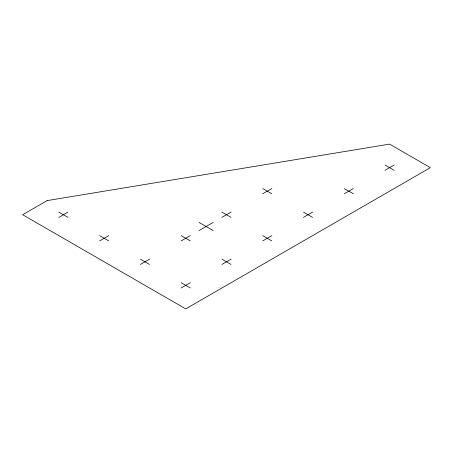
<?xml version="1.0" encoding="UTF-8"?>
<svg xmlns="http://www.w3.org/2000/svg" width="453" height="453" viewBox="0 0 453 453"><rect width="100%" height="100%" fill="white"/><g stroke="black" fill="none" stroke-linecap="round" stroke-linejoin="round"><path stroke-width="0.68" d="M58.833 217.378L68.007 212.083M99.603 240.917L108.777 235.622M140.373 264.456L149.547 259.161M181.143 240.917L190.317 235.622M198.98 230.617L213.25 222.383M221.913 217.378L231.087 212.083M262.683 193.839L271.857 188.544M181.143 287.995L190.317 282.7M221.913 264.456L231.087 259.161M262.683 240.917L271.857 235.622M303.453 217.378L312.627 212.083M344.223 193.839L353.397 188.544M384.993 170.3L394.167 165.005M385.061 165.045L394.099 170.26M344.291 188.584L353.329 193.799M262.751 188.584L271.789 193.799M303.521 212.123L312.559 217.338M221.885 212.066L231.019 217.338M262.751 235.662L271.789 240.877M199.088 222.446L213.142 230.554M181.211 235.662L190.249 240.877M221.981 259.201L231.019 264.416M58.901 212.123L67.939 217.338M99.671 235.662L108.709 240.877M140.441 259.201L149.479 264.416M181.211 282.74L190.249 287.955M47.112 200.605L22.65 214.733L185.73 308.884L430.35 167.655L389.58 144.116L47.112 200.605"/></g></svg>
